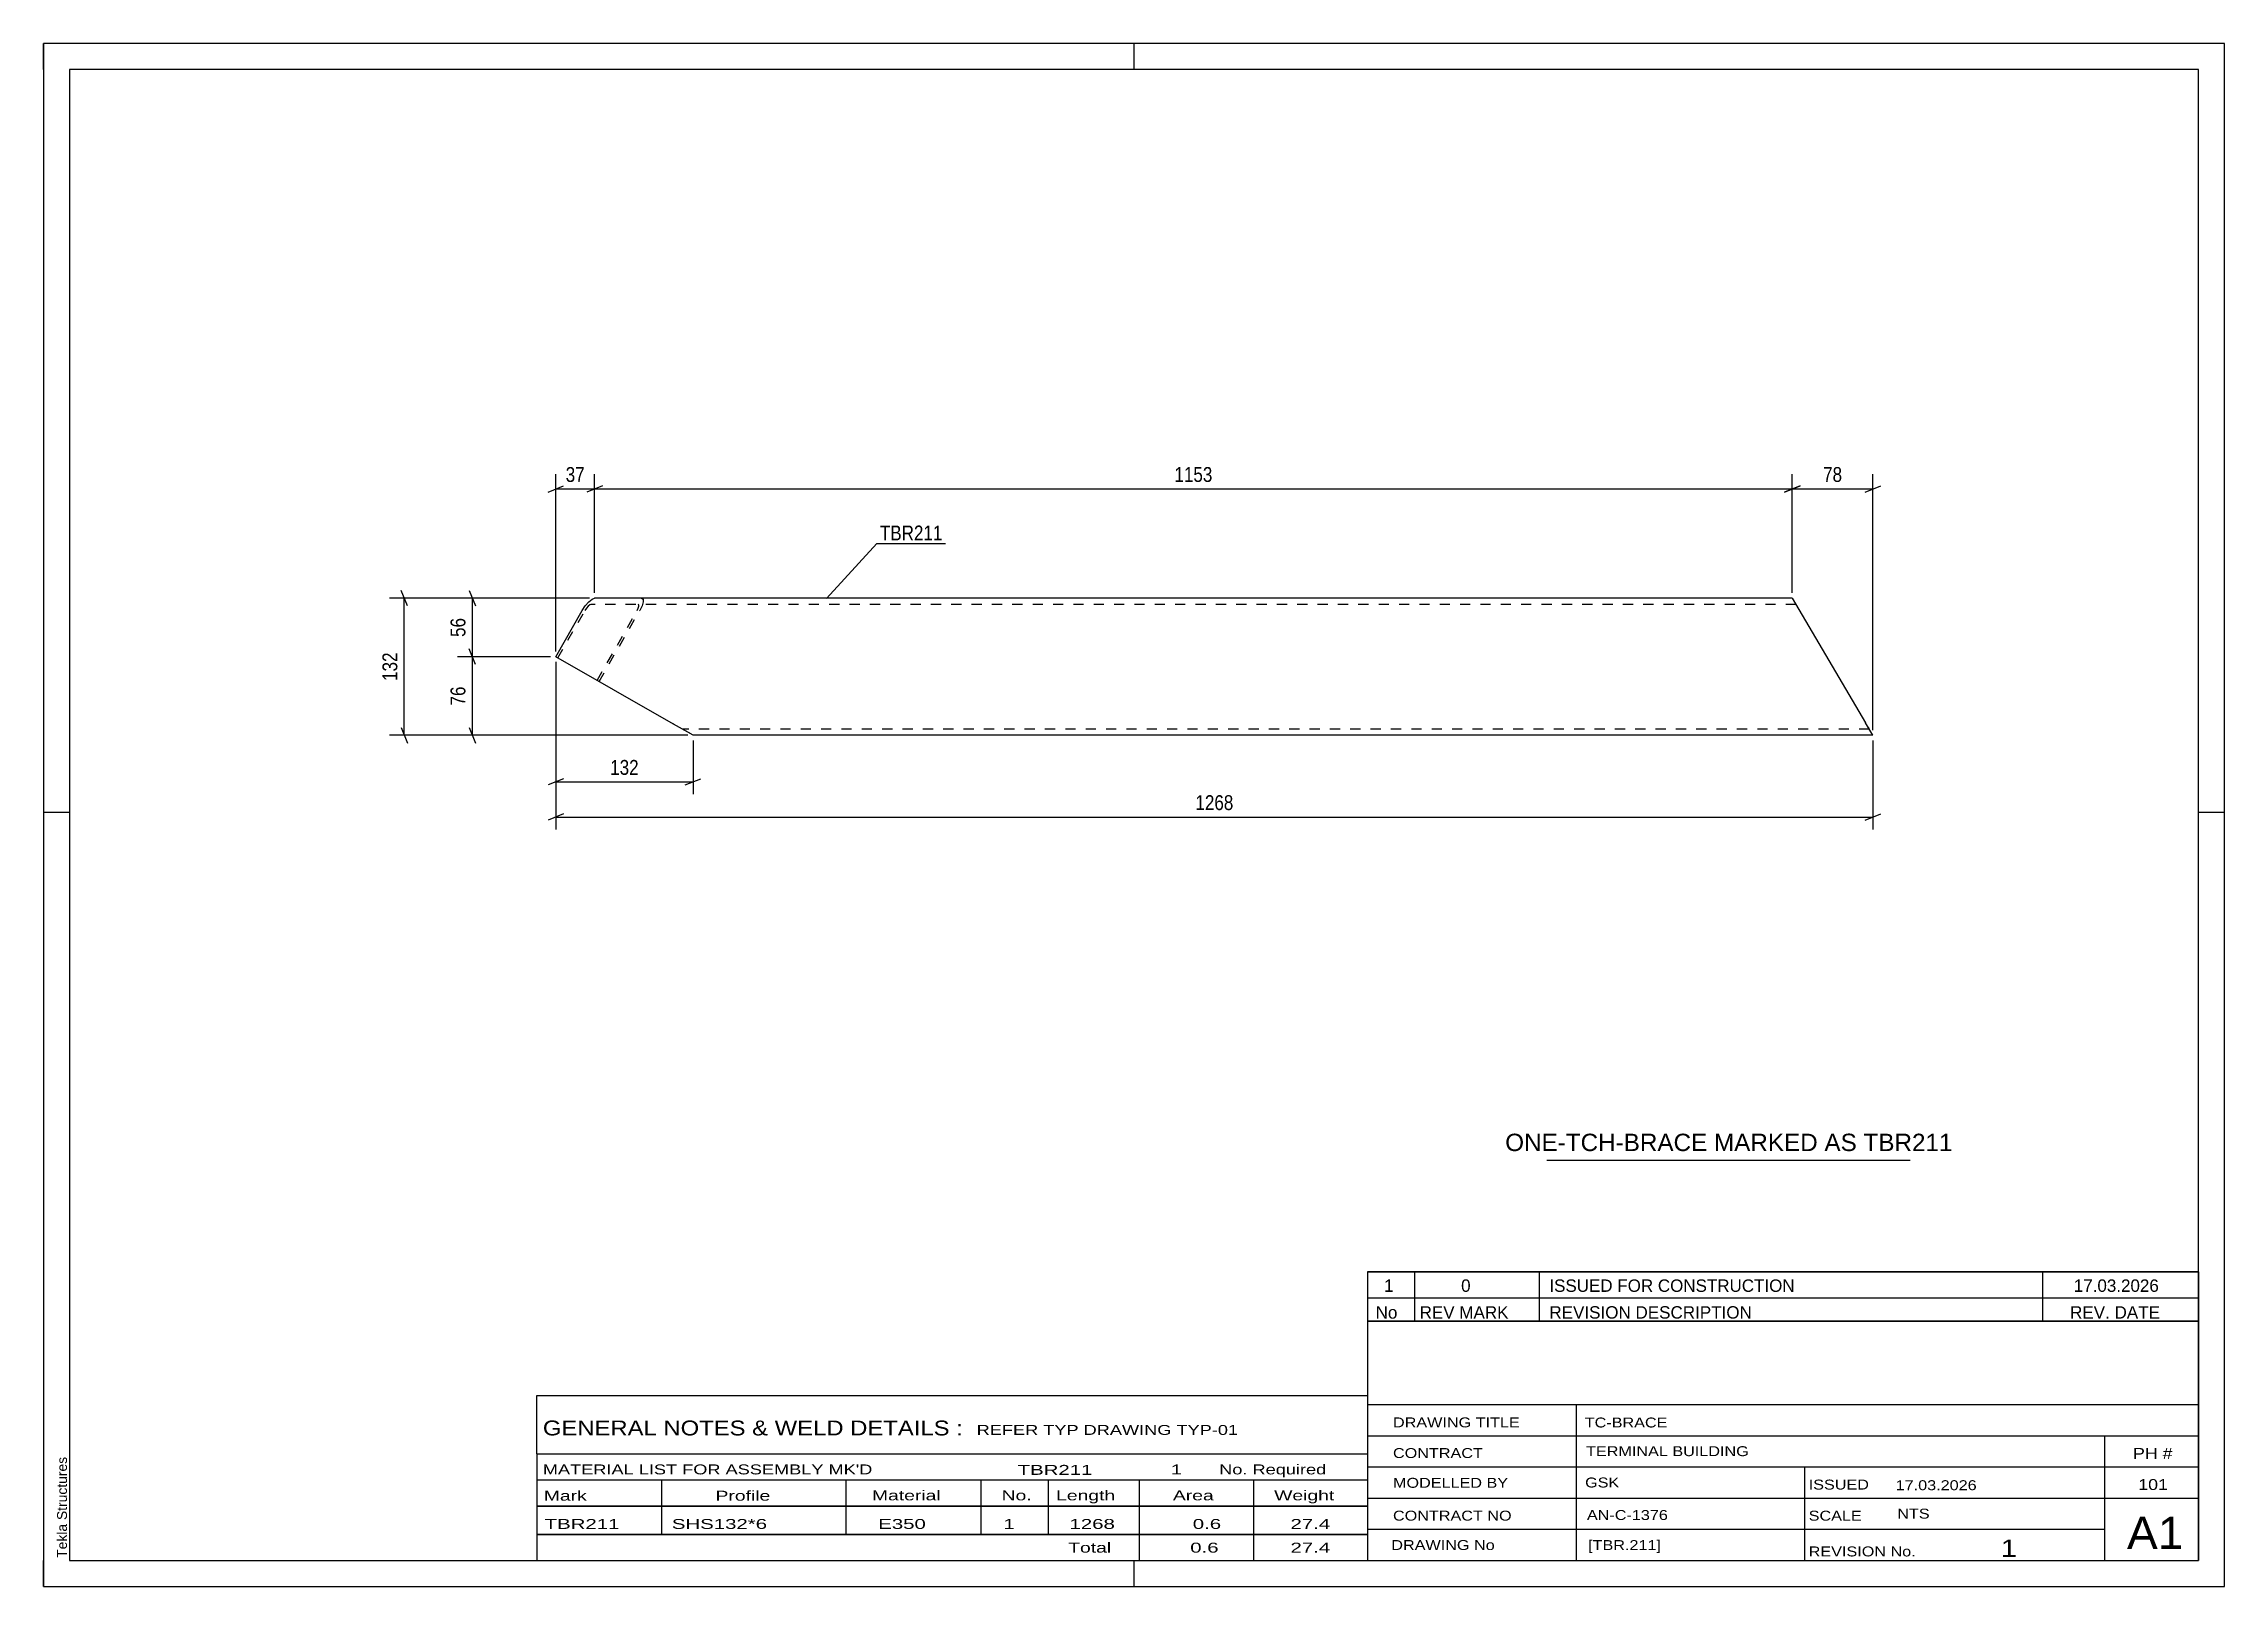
# Model space of a CAD drawing. Header units: millimetres. Extents: x 0 to 420, y 0 to 297.
import ezdxf

# ---------------------------------------------------------------- set-up
doc = ezdxf.new("R2010")
doc.units = ezdxf.units.MM
doc.linetypes.add('DXK_LINE_DOT2', pattern=[3.9198, 1.9599, -1.9599])
doc.styles.add('Arial', font='ARIAL.TTF', dxfattribs={"height": 0.2})
doc.styles.add('Arial Narrow', font='ARIALN.TTF', dxfattribs={"height": 0.2})

# ---------------------------------------------------------------- blocks, each defined once
blk = doc.blocks.new('Unknown-580741550-1161')
at = {"color": 5, "linetype": 'Continuous'}
for p, q in [((420, 297), (0, 297)), ((0, 297), (0, 0)), ((0, 292), (0, 297)), ((210, 292), (210, 297)), ((420, 0), (420, 297)), ((415, 292), (5, 292)), ((5, 292), (5, 5)), ((415, 5), (415, 292)), ((5, 149), (0, 149)), ((420, 149), (415, 149)), ((0, 0), (0, 5)), ((5, 5), (415, 5)), ((210, 0), (210, 5)), ((0, 0), (420, 0))]:
    blk.add_line(p, q, dxfattribs=at)
at = {"color": 174, "linetype": 'Continuous', "style": 'Arial'}
blk.add_text('Tekla Structures', height=1.9102, rotation=90, dxfattribs=at).set_placement((4.5, 5.5))
blk = doc.blocks.new('Part-580741550-1270 - 1252')
at = {"color": 2, "linetype": 'Continuous'}
for p, q in [((104.33, 188.77), (104.99, 189.55)), ((104.99, 189.55), (105.62, 190.07)), ((105.62, 190.07), (106.11, 190.25)), ((336.78, 190.25), (106.11, 190.25)), ((336.78, 190.25), (350.9, 166.25)), ((98.65, 178.97), (103.73, 187.85)), ((103.73, 187.85), (104.33, 188.77)), ((120.89, 166.25), (98.65, 178.97)), ((125.08, 163.85), (120.89, 166.25)), ((352.32, 163.85), (125.08, 163.85)), ((352.32, 163.85), (350.9, 166.25))]:
    blk.add_line(p, q, dxfattribs=at)
at = {"color": 7, "linetype": 'DXK_LINE_DOT2'}
for p, q in [((105.42, 189.05), (105.18, 188.96)), ((337.48, 189.05), (105.42, 189.05)), ((114.62, 188.96), (114.48, 189.05)), ((115.16, 190.25), (115.44, 190.07)), ((115.47, 189.55), (115.25, 188.77)), ((115.44, 190.07), (115.47, 189.55)), ((99.03, 178.75), (104.23, 187.85)), ((104.53, 188.31), (104.23, 187.85)), ((104.87, 188.7), (104.53, 188.31)), ((105.18, 188.96), (104.87, 188.7)), ((106.61, 174.42), (114.3, 187.85)), ((106.99, 174.2), (114.8, 187.85)), ((114.3, 187.85), (114.52, 188.31)), ((114.52, 188.31), (114.63, 188.7)), ((114.63, 188.77), (114.62, 188.96)), ((114.63, 188.7), (114.63, 188.77)), ((115.25, 188.77), (114.8, 187.85)), ((124.77, 164.04), (120.89, 166.25)), ((351.61, 165.05), (122.99, 165.05)), ((351.56, 165.14), (351.17, 165.79)), ((351.61, 165.05), (351.56, 165.14))]:
    blk.add_line(p, q, dxfattribs=at)
blk = doc.blocks.new('StraightDimension-580741550-1362 - 1252')
at = {"color": 7, "linetype": 'Continuous'}
for p, q in [((98.65, 177.97), (98.65, 145.7)), ((352.32, 162.85), (352.32, 145.7)), ((100.15, 148.7), (97.15, 147.5)), ((98.65, 148.1), (352.32, 148.1)), ((350.82, 147.5), (353.82, 148.7))]:
    blk.add_line(p, q, dxfattribs=at)
at = {"color": 0}
blk.add_wipeout([(229.74, 148.85), (229.74, 153.05), (221.23, 153.05), (221.23, 148.85)], dxfattribs=at)
at = {"color": 3, "style": 'Arial Narrow'}
blk.add_text('1268', height=2.863, dxfattribs=at).set_placement((221.83, 149.45))
blk = doc.blocks.new('StraightDimension-580741550-1444 - 1252')
at = {"color": 7, "linetype": 'Continuous'}
for p, q in [((98.65, 177.97), (98.65, 152.48)), ((125.08, 162.85), (125.08, 152.48)), ((100.15, 155.48), (97.15, 154.28)), ((123.58, 154.28), (126.58, 155.48)), ((98.65, 154.88), (125.08, 154.88))]:
    blk.add_line(p, q, dxfattribs=at)
at = {"color": 0}
blk.add_wipeout([(115.21, 155.63), (115.21, 159.83), (108.52, 159.83), (108.52, 155.63)], dxfattribs=at)
at = {"color": 3, "style": 'Arial Narrow'}
blk.add_text('132', height=2.863, dxfattribs=at).set_placement((109.12, 156.23))
blk = doc.blocks.new('StraightDimension-580741550-1380 - 1252')
at = {"color": 7, "linetype": 'Continuous'}
for p, q in [((105.11, 190.25), (66.62, 190.25)), ((70.07, 188.75), (68.87, 191.75)), ((69.47, 163.85), (69.47, 190.25)), ((124.08, 163.85), (66.62, 163.85)), ((68.87, 165.35), (70.07, 162.35))]:
    blk.add_line(p, q, dxfattribs=at)
at = {"color": 0}
blk.add_wipeout([(68.72, 180.4), (64.52, 180.4), (64.52, 173.71), (68.72, 173.71)], dxfattribs=at)
at = {"color": 3, "style": 'Arial Narrow'}
blk.add_text('132', height=2.863, rotation=90.0002, dxfattribs=at).set_placement((68.12, 174.31))
blk = doc.blocks.new('StraightDimension-580741550-1393 - 1252')
at = {"color": 7, "linetype": 'Continuous'}
for p, q in [((105.11, 190.25), (79.73, 190.25)), ((81.98, 191.75), (83.18, 188.75)), ((82.58, 178.97), (82.58, 190.25)), ((97.65, 178.97), (79.73, 178.97)), ((83.18, 177.47), (81.98, 180.47))]:
    blk.add_line(p, q, dxfattribs=at)
at = {"color": 0}
blk.add_wipeout([(81.83, 187.04), (77.63, 187.04), (77.63, 182.18), (81.83, 182.18)], dxfattribs=at)
at = {"color": 3, "style": 'Arial Narrow'}
blk.add_text('56', height=2.863, rotation=90.0002, dxfattribs=at).set_placement((81.23, 182.78))
blk = doc.blocks.new('StraightDimension-580741550-1394 - 1252')
at = {"color": 7, "linetype": 'Continuous'}
for p, q in [((97.65, 178.97), (79.73, 178.97)), ((83.18, 177.47), (81.98, 180.47)), ((82.58, 163.85), (82.58, 178.97)), ((124.08, 163.85), (79.73, 163.85)), ((81.98, 165.35), (83.18, 162.35))]:
    blk.add_line(p, q, dxfattribs=at)
at = {"color": 0}
blk.add_wipeout([(81.83, 173.84), (77.63, 173.84), (77.63, 168.98), (81.83, 168.98)], dxfattribs=at)
at = {"color": 3, "style": 'Arial Narrow'}
blk.add_text('76', height=2.863, rotation=90.0002, dxfattribs=at).set_placement((81.23, 169.58))
blk = doc.blocks.new('StraightDimension-580741550-1410 - 1252')
at = {"color": 7, "linetype": 'Continuous'}
for p, q in [((338.28, 211.87), (335.28, 210.67)), ((336.78, 191.25), (336.78, 214.12)), ((336.78, 211.27), (352.32, 211.27)), ((350.82, 210.67), (353.82, 211.87)), ((352.32, 164.85), (352.32, 214.12))]:
    blk.add_line(p, q, dxfattribs=at)
at = {"color": 0}
blk.add_wipeout([(346.97, 212.02), (346.97, 216.22), (342.12, 216.22), (342.12, 212.02)], dxfattribs=at)
at = {"color": 3, "style": 'Arial Narrow'}
blk.add_text('78', height=2.863, dxfattribs=at).set_placement((342.72, 212.62))
blk = doc.blocks.new('StraightDimension-580741550-1411 - 1252')
at = {"color": 7, "linetype": 'Continuous'}
for p, q in [((107.61, 211.87), (104.61, 210.67)), ((106.11, 191.25), (106.11, 214.12)), ((106.11, 211.27), (336.78, 211.27)), ((335.28, 210.67), (338.28, 211.87)), ((336.78, 191.25), (336.78, 214.12))]:
    blk.add_line(p, q, dxfattribs=at)
at = {"color": 0}
blk.add_wipeout([(225.7, 212.02), (225.7, 216.22), (217.19, 216.22), (217.19, 212.02)], dxfattribs=at)
at = {"color": 3, "style": 'Arial Narrow'}
blk.add_text('1153', height=2.863, dxfattribs=at).set_placement((217.79, 212.62))
blk = doc.blocks.new('StraightDimension-580741550-1412 - 1252')
at = {"color": 7, "linetype": 'Continuous'}
for p, q in [((97.15, 210.67), (100.15, 211.87)), ((98.65, 179.97), (98.65, 214.12)), ((98.65, 211.27), (106.11, 211.27)), ((107.61, 211.87), (104.61, 210.67)), ((106.11, 191.25), (106.11, 214.12))]:
    blk.add_line(p, q, dxfattribs=at)
at = {"color": 0}
blk.add_wipeout([(104.81, 212.02), (104.81, 216.22), (99.95, 216.22), (99.95, 212.02)], dxfattribs=at)
at = {"color": 3, "style": 'Arial Narrow'}
blk.add_text('37', height=2.863, dxfattribs=at).set_placement((100.55, 212.62))
blk = doc.blocks.new('Unknown-580741550-1484')
at = {"color": 7, "linetype": 'Continuous'}
for p, q in [((255, 51.05), (255, 5)), ((255, 51.05), (415, 51.05)), ((415, 51), (415, 5)), ((255, 35), (415, 35)), ((295.14, 35), (295.14, 5)), ((255, 29), (415, 29)), ((397, 5.05), (397, 29.05)), ((255, 23), (415, 23)), ((339.14, 23), (339.14, 5)), ((255, 17), (415, 17)), ((255, 11), (397, 11)), ((255, 5), (415, 5))]:
    blk.add_line(p, q, dxfattribs=at)
at = {"color": 7, "style": 'Arial Narrow'}
for s, height, width, p in [('DRAWING TITLE', 1.9089, 1.425378, (259.88, 30.61)), ('TC-BRACE', 1.909, 1.425378, (296.81, 30.59)), ('CONTRACT', 1.909, 1.425378, (259.88, 24.71)), ('TERMINAL BUILDING', 1.9089, 1.425378, (297.06, 25.07)), ('MODELLED BY', 1.9089, 1.425378, (259.88, 18.98)), ('GSK', 1.909, 1.425378, (296.88, 19.04)), ('ISSUED', 1.909, 1.425378, (339.94, 18.64)), ('17.03.2026', 1.909, 1.425378, (356.69, 18.52)), ('CONTRACT NO', 1.9089, 1.425378, (259.88, 12.66)), ('AN-C-1376', 1.909, 1.425378, (297.23, 12.78)), ('SCALE', 1.909, 1.425378, (339.94, 12.65)), ('A1', 6.204, 1.25, (401.24, 7.2)), ('DRAWING No', 1.909, 1.425378, (259.56, 7)), ('[TBR.211]', 1.909, 1.425378, (297.46, 6.99)), ('1', 3.34, 1.5, (376.91, 5.68)), ('REVISION No.', 1.9089, 1.425378, (339.94, 5.77))]:
    blk.add_text(s, height=height, dxfattribs=dict(at, width=width)).set_placement(p)
at = {"color": 7, "linetype": 'Continuous', "style": 'Arial Narrow'}
for s, height, width, p in [('PH #', 2.1, 1.42538, (402.4, 24.55)), ('101', 2.1, 1.42538, (403.41, 18.55)), ('NTS', 1.909, 1.425378, (357, 13.05))]:
    blk.add_text(s, height=height, dxfattribs=dict(at, width=width)).set_placement(p)
blk = doc.blocks.new('Unknown-580741550-1485')
at = {"color": 7, "linetype": 'Continuous'}
for p, q in [((255, 60.55), (415, 60.55)), ((415, 60.55), (255, 60.55)), ((255, 60.55), (255, 55.55)), ((264, 60.55), (264, 55.55)), ((288, 60.55), (288, 55.55)), ((385, 60.55), (385, 55.55)), ((415, 60.55), (415, 55.55)), ((255, 55.55), (415, 55.55)), ((255, 55.55), (255, 51.05)), ((255, 55.55), (415, 55.55)), ((264, 55.55), (264, 51.05)), ((288, 55.55), (288, 51.05)), ((385, 55.55), (385, 51.05)), ((415, 55.55), (415, 51.05)), ((415, 51.05), (255, 51.05))]:
    blk.add_line(p, q, dxfattribs=at)
at = {"color": 7, "linetype": 'Continuous', "style": 'Arial Narrow'}
for s, height, width, p in [('1', 2.39, 1.196471, (258.16, 56.7)), ('0', 2.39, 1.196471, (273, 56.7)), ('ISSUED FOR CONSTRUCTION', 2.3861, 1.196471, (290, 56.7)), ('17.03.2026', 2.386, 1.196471, (391, 56.7)), ('No', 2.386, 1.2, (256.54, 51.55)), ('REV MARK', 2.386, 1.2, (265, 51.55)), ('REVISION DESCRIPTION', 2.3861, 1.2, (290, 51.55)), ('REV. DATE', 2.386, 1.2, (390.28, 51.55))]:
    blk.add_text(s, height=height, dxfattribs=dict(at, width=width)).set_placement(p)
blk = doc.blocks.new('Unknown-580741550-1486')
at = {"color": 7, "linetype": 'Continuous'}
for p, q in [((95, 36.75), (255, 36.75)), ((95, 25.5), (95, 36.75)), ((255, 36.75), (255, 25.5)), ((95, 25.5), (255, 25.5)), ((95, 25.5), (95, 20.5)), ((255, 25.5), (255, 20.5)), ((95, 20.5), (255, 20.5)), ((95, 20.5), (95, 15.5)), ((119, 20.5), (119, 15.5)), ((154.5, 20.5), (154.5, 15.5)), ((180.5, 20.5), (180.5, 15.5)), ((193.5, 20.5), (193.5, 15.5)), ((211, 20.5), (211, 15.5)), ((233, 20.5), (233, 15.5)), ((255, 20.5), (255, 15.5)), ((95, 15.5), (255, 15.5)), ((95, 15.45), (95, 10.05)), ((95, 15.45), (255, 15.45)), ((119, 15.5), (119, 10)), ((154.5, 15.5), (154.5, 10)), ((180.5, 15.5), (180.5, 10)), ((193.5, 15.5), (193.5, 10)), ((211, 15.5), (211, 10)), ((233, 15.5), (233, 10)), ((255, 15.45), (255, 10.05)), ((95, 10.05), (255, 10.05)), ((95, 10), (255, 10)), ((95, 10), (95, 5)), ((211, 10), (211, 5)), ((233, 10), (233, 5)), ((255, 10), (255, 5)), ((95, 5), (255, 5))]:
    blk.add_line(p, q, dxfattribs=at)
at = {"color": 7, "style": 'Arial Narrow'}
for s, height, width, p in [('GENERAL NOTES & WELD DETAILS :', 2.8633, 1.4, (96.15, 29.06)), ('REFER TYP DRAWING TYP-01', 1.9089, 1.6, (179.7, 29.16)), ("MATERIAL LIST FOR ASSEMBLY MK'D", 1.9089, 1.6, (96.15, 21.56)), ('TBR211', 1.909, 1.794707, (187.59, 21.47)), ('1', 1.91, 1.794707, (217.08, 21.56)), ('No. Required', 1.9089, 1.6, (226.41, 21.56)), ('Mark', 1.909, 1.7, (96.34, 16.5)), ('Profile', 1.909, 1.7, (129.41, 16.5)), ('Material', 1.909, 1.7, (159.54, 16.56)), ('No.', 1.909, 1.7, (184.5, 16.56)), ('Length', 1.909, 1.7, (195, 16.56)), ('Area', 1.909, 1.7, (217.5, 16.56)), ('Weight', 1.909, 1.7, (237, 16.56))]:
    blk.add_text(s, height=height, dxfattribs=dict(at, width=width)).set_placement(p)
at = {"color": 7, "linetype": 'Continuous', "style": 'Arial Narrow'}
for s, height, width, p in [('TBR211', 1.909, 1.794707, (96.5, 11.06)), ('SHS132*6', 1.909, 1.794707, (121, 11.06)), ('E350', 1.909, 1.794707, (160.74, 11.06)), ('1', 1.91, 1.794707, (184.86, 11.06)), ('1268', 1.909, 1.794707, (197.58, 11.06)), ('0.6', 1.909, 1.794707, (221.32, 11.06)), ('27.4', 1.909, 1.794707, (240.14, 11.06)), ('Total', 1.909, 1.7, (197.33, 6.5)), ('0.6', 1.909, 1.794707, (220.83, 6.5)), ('27.4', 1.909, 1.794707, (240.14, 6.5))]:
    blk.add_text(s, height=height, dxfattribs=dict(at, width=width)).set_placement(p)
blk = doc.blocks.new('Unknown-580741550-1487')
at = {"color": 7, "linetype": 'Continuous'}
blk.add_line((289.5, 82.05), (359.5, 82.05), dxfattribs=at)
at = {"color": 7, "style": 'Arial'}
blk.add_text('ONE-TCH-BRACE MARKED AS TBR211', height=3.3428, dxfattribs=at).set_placement((281.49, 83.8))
blk = doc.blocks.new('Mark-580741550-1265 - 1252')
at = {"color": 0}
blk.add_wipeout([(173.11, 201.36), (173.11, 204.36), (161.06, 204.36), (161.06, 201.36)], dxfattribs=at)
blk.add_wipeout([(173.11, 201.36), (173.11, 204.36), (161.06, 204.36), (161.06, 201.36)], dxfattribs=at)
at = {"color": 30, "linetype": 'Continuous'}
for p, q in [((150.77, 190.16), (160.46, 200.76)), ((160.46, 200.76), (173.71, 200.76))]:
    blk.add_line(p, q, dxfattribs=at)
at = {"color": 3, "style": 'Arial Narrow'}
blk.add_text('TBR211', height=2.863, dxfattribs=at).set_placement((161.06, 201.36))

msp = doc.modelspace()

# ---------------------------------------------------------------- block references
for name in ['Unknown-580741550-1161', 'Part-580741550-1270 - 1252', 'Unknown-580741550-1487', 'Unknown-580741550-1485', 'Unknown-580741550-1484', 'Unknown-580741550-1486']:
    msp.add_blockref(name, (0, 0))

# ---------------------------------------------------------------- next in the draw order: block references
msp.add_blockref('StraightDimension-580741550-1362 - 1252', (0, 0))

# ---------------------------------------------------------------- next in the draw order: block references
for name in ['StraightDimension-580741550-1410 - 1252', 'StraightDimension-580741550-1444 - 1252']:
    msp.add_blockref(name, (0, 0))

# ---------------------------------------------------------------- next in the draw order: block references
msp.add_blockref('StraightDimension-580741550-1380 - 1252', (0, 0))

# ---------------------------------------------------------------- next in the draw order: block references
msp.add_blockref('StraightDimension-580741550-1393 - 1252', (0, 0))

# ---------------------------------------------------------------- next in the draw order: block references
for name in ['StraightDimension-580741550-1411 - 1252', 'StraightDimension-580741550-1394 - 1252']:
    msp.add_blockref(name, (0, 0))

# ---------------------------------------------------------------- next in the draw order: block references
for name in ['StraightDimension-580741550-1412 - 1252', 'Mark-580741550-1265 - 1252']:
    msp.add_blockref(name, (0, 0))

doc.saveas('drawing.dxf')
